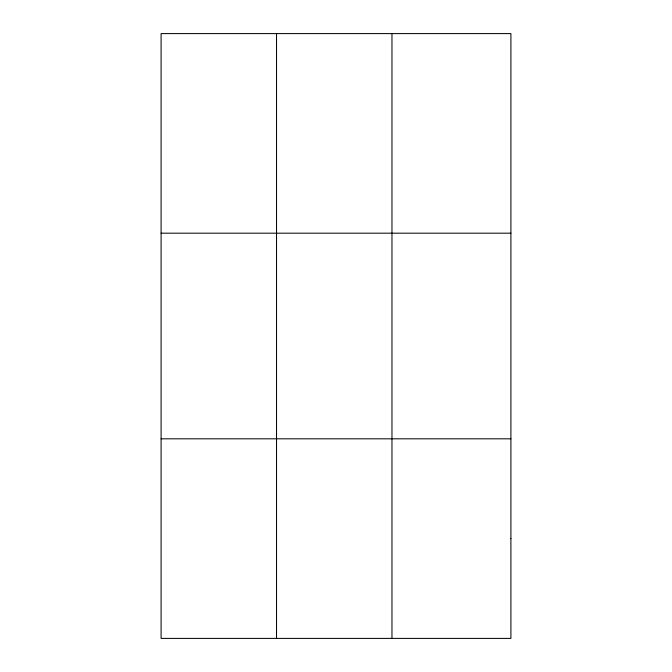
<?xml version="1.0" encoding="UTF-8"?>
<svg xmlns="http://www.w3.org/2000/svg" width="672" height="672" viewBox="0 0 672 672"><rect width="100%" height="100%" fill="white"/><g stroke="black" fill="none" stroke-linecap="round" stroke-linejoin="round"><path stroke-width="1.01" d="M161.095 233.184L510.905 233.184M161.095 438.816L510.905 438.816M391.969 33.6L391.969 638.4M276.528 33.6L276.528 638.4M510.905 538.608L510.905 638.4L161.095 638.4L161.095 33.6L510.905 33.6L510.905 538.608"/></g></svg>
